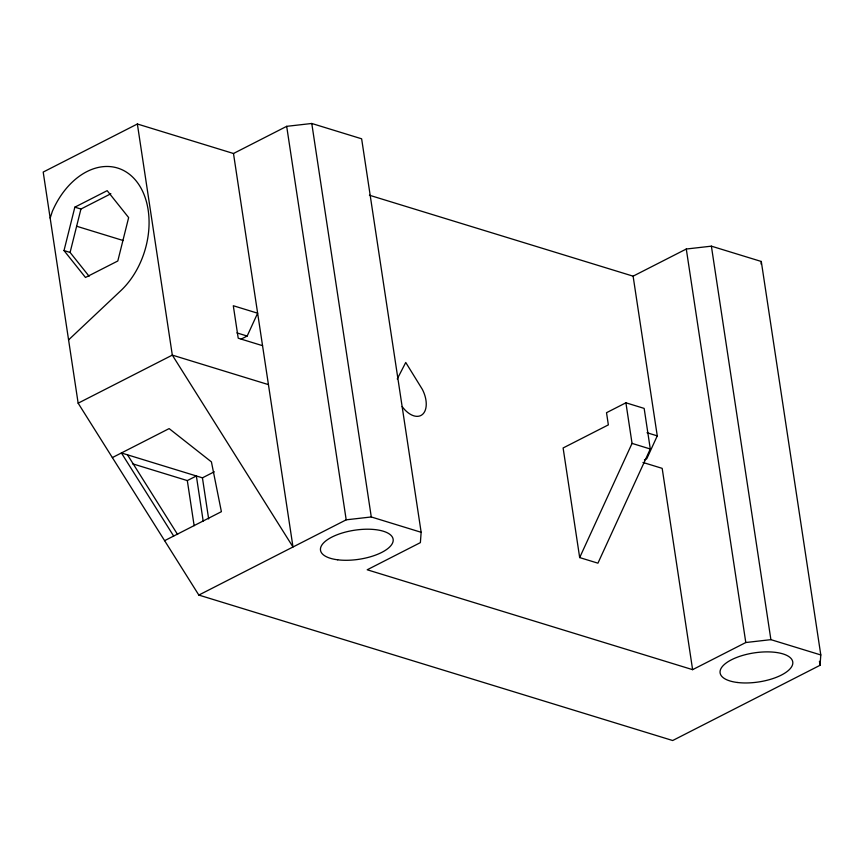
<?xml version="1.0" encoding="UTF-8"?>
<svg xmlns="http://www.w3.org/2000/svg" width="864" height="864" viewBox="0 0 864 864"><rect width="100%" height="100%" fill="white"/><g stroke="black" fill="none" stroke-linecap="round" stroke-linejoin="round"><path stroke-width="1.3" d="M761.098 264.049L761.292 261.468L711.385 246.164L686.286 249.026L633.107 276.167L369.436 195.232M820.8 654.955L770.893 639.652L745.794 642.524L692.615 669.665L367.211 569.776L420.379 542.624L421.146 532.289L361.638 138.802L311.774 123.476L286.686 126.338L233.485 153.5L137.365 123.995L43.2 172.076L78.149 403.186L198.828 595.069L672.678 740.524L820.044 665.291L820.8 654.955L761.292 261.468M64.012 250.571L74.855 207.166L107.168 190.663L128.65 217.577L117.806 260.982L85.482 277.474L64.012 250.571L70.092 252.439L89.089 276.242M70.092 252.439L80.935 209.034L110.862 193.763M50.166 218.117L52.358 211.324A71.377 50.252 -72.9 0 1 135.173 179.744A71.377 50.252 -72.9 0 1 121.025 290.477L68.58 339.898M241.186 339.088L247.169 336.042L257.634 313.2L233.302 305.737L238.216 338.213L262.548 345.676M579.679 557.582L632.048 443.394L625.903 402.797L606.517 412.7L608.353 424.883L563.112 447.973L579.679 557.582L597.931 563.177L650.29 448.999L644.155 408.402L625.903 402.797M633.107 276.167L657.266 435.877L646.79 458.719L644.404 459.929M397.246 378.972L405.745 362.47L422.377 389.416A22.399 13.144 63 0 1 422.431 414.472A22.399 13.144 63 0 1 402.16 406.577M78.149 403.186L172.314 355.115L268.434 384.62M112.363 457.585L169.139 428.598L211.421 461.894L221.389 511.682L164.614 540.67M132.473 463.763L187.315 480.589L196.366 475.978L203.18 521.078M173.664 536.047L121.414 452.963L202.435 477.835L214.294 471.787M198.828 595.069L346.194 519.826L371.282 516.964L421.146 532.289M74.855 207.166L80.935 209.034M76.82 226.292L123.109 240.505M647.017 432.734L657.266 435.877M632.048 443.394L650.29 448.999M236.92 332.899L247.169 336.042M642.967 462.456L662.18 468.353L692.615 669.665M127.494 454.831L177.606 534.503M819.439 661.284L820.044 665.291M711.385 246.164L770.893 639.652M686.286 249.026L745.794 642.524M311.774 123.476L371.282 516.964M286.686 126.338L346.194 519.826M233.485 153.5L292.993 546.988L172.314 355.115L137.365 123.995M202.435 477.835L208.656 518.962M187.315 480.589L194.141 525.701M737.294 682.474A36.742 14.71 -8.6 0 0 792.806 663.271A36.742 14.71 -8.6 0 0 739.206 656.521A36.742 14.71 -8.6 0 0 737.294 682.474M337.662 559.796A36.742 14.71 -8.6 0 0 393.185 540.594A36.742 14.71 -8.6 0 0 339.574 533.855A36.742 14.71 -8.6 0 0 337.662 559.796"/></g></svg>
